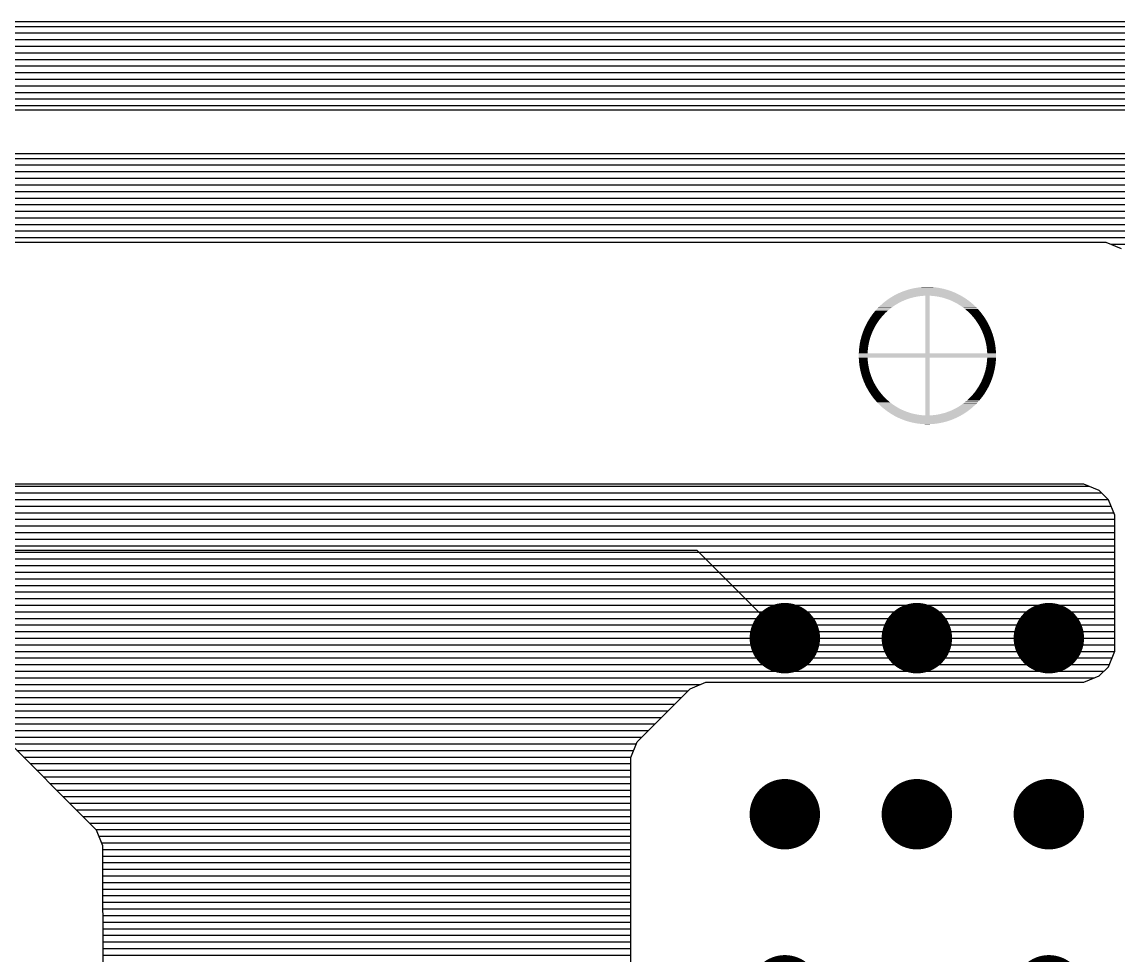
# Model space of a CAD drawing. Extents: x 295 to 953, y 10 to 290.
# Drawn here: x 592.37 to 624.01, y 188.19 to 215.11 of the extents above; entities that cross this region are included whole.
import ezdxf

# ---------------------------------------------------------------- set-up
doc = ezdxf.new("R2010")
doc.units = 0
doc.header["$LTSCALE"] = 5
doc.header["$MEASUREMENT"] = 0
doc.layers.get('0').update_dxf_attribs({"linetype": 'CONTINUOUS', "lineweight": 25})
doc.layers.add('DV-ABPB-A4_TOP', color=14, linetype='CONTINUOUS')

msp = doc.modelspace()

# ---------------------------------------------------------------- linework, layer by layer
at = {"color": 7, "const_width": 1.016}
for points in [[(613.882, 197.333, 1), (614.898, 197.333, 1)], [(617.692, 197.333, 1), (618.708, 197.333, 1)], [(621.502, 197.333, 1), (622.518, 197.333, 1)], [(613.882, 192.253, 1), (614.898, 192.253, 1)], [(617.692, 192.253, 1), (618.708, 192.253, 1)], [(621.502, 192.253, 1), (622.518, 192.253, 1)], [(613.882, 187.173, 1), (614.898, 187.173, 1)], [(621.502, 187.173, 1), (622.518, 187.173, 1)]]:
    msp.add_lwpolyline(points, format="xyb", close=True, dxfattribs=at)
at = {"color": 7}
for points in [[(617.527, 207.21), (617.532, 207.213), (618.382, 207.21), (618.441, 207.213)], [(617.532, 207.213), (617.536, 207.215), (619.477, 207.213), (619.473, 207.215)], [(617.536, 207.215), (617.586, 207.242), (619.473, 207.215), (619.423, 207.242)], [(617.586, 207.242), (617.592, 207.245), (619.423, 207.242), (619.417, 207.245)], [(617.592, 207.245), (617.643, 207.271), (619.417, 207.245), (619.366, 207.271)], [(617.643, 207.271), (617.648, 207.273), (619.366, 207.271), (619.36, 207.273)], [(617.648, 207.273), (617.701, 207.297), (619.36, 207.273), (619.308, 207.297)], [(617.701, 207.297), (617.706, 207.3), (619.308, 207.297), (619.303, 207.3)], [(617.706, 207.3), (617.759, 207.322), (619.303, 207.3), (619.25, 207.322)], [(617.759, 207.322), (617.765, 207.325), (619.25, 207.322), (619.244, 207.325)], [(617.765, 207.325), (617.818, 207.345), (619.244, 207.325), (619.191, 207.345)], [(617.818, 207.345), (617.824, 207.347), (619.191, 207.345), (619.185, 207.347)], [(617.824, 207.347), (617.878, 207.366), (619.185, 207.347), (619.131, 207.366)], [(617.878, 207.366), (617.884, 207.368), (619.131, 207.366), (619.125, 207.368)], [(617.884, 207.368), (617.939, 207.385), (619.125, 207.368), (619.071, 207.385)], [(617.939, 207.385), (617.944, 207.387), (619.071, 207.385), (619.064, 207.387)], [(617.944, 207.387), (618, 207.402), (619.064, 207.387), (619.009, 207.402)], [(618, 207.402), (618.005, 207.404), (619.009, 207.402), (619.003, 207.404)], [(618.005, 207.404), (618.061, 207.418), (619.003, 207.404), (618.948, 207.418)], [(618.061, 207.418), (618.067, 207.419), (618.948, 207.418), (618.942, 207.419)], [(618.067, 207.419), (618.124, 207.431), (618.942, 207.419), (618.886, 207.431)], [(618.124, 207.431), (618.129, 207.432), (618.886, 207.431), (618.879, 207.432)], [(618.129, 207.432), (618.186, 207.442), (618.879, 207.432), (618.823, 207.442)], [(618.186, 207.442), (618.192, 207.443), (618.823, 207.442), (618.817, 207.443)], [(618.192, 207.443), (618.249, 207.451), (618.817, 207.443), (618.761, 207.451)], [(618.249, 207.451), (618.254, 207.452), (618.761, 207.451), (618.754, 207.452)], [(618.254, 207.452), (618.312, 207.458), (618.754, 207.452), (618.698, 207.458)], [(618.312, 207.458), (618.317, 207.459), (618.698, 207.458), (618.69, 207.459)], [(618.317, 207.459), (618.376, 207.464), (618.69, 207.459), (618.634, 207.464)], [(618.376, 207.464), (618.381, 207.464), (618.634, 207.464), (618.626, 207.464)], [(618.381, 207.464), (618.44, 207.467), (618.626, 207.464), (618.571, 207.467)], [(618.44, 207.467), (618.444, 207.467), (618.571, 207.467), (618.56, 207.467)], [(618.441, 205.55), (618.441, 207.213), (618.568, 205.55), (618.568, 207.213)], [(618.444, 207.467), (618.508, 207.468), (618.56, 207.467), (618.508, 207.468)], [(618.584, 207.212), (618.568, 207.213), (619.478, 207.212), (619.477, 207.213)], [(617.109, 206.893), (617.129, 206.913), (617.501, 206.893), (617.531, 206.913)], [(617.129, 206.913), (617.143, 206.926), (617.531, 206.913), (617.55, 206.926)], [(617.143, 206.926), (617.176, 206.956), (617.55, 206.926), (617.597, 206.956)], [(617.176, 206.956), (617.178, 206.958), (617.597, 206.956), (617.6, 206.958)], [(617.178, 206.958), (617.212, 206.988), (617.6, 206.958), (617.651, 206.988)], [(617.212, 206.988), (617.224, 206.998), (617.651, 206.988), (617.669, 206.998)], [(617.224, 206.998), (617.246, 207.017), (617.669, 206.998), (617.703, 207.017)], [(617.246, 207.017), (617.273, 207.038), (617.703, 207.017), (617.746, 207.038)], [(617.273, 207.038), (617.279, 207.043), (617.746, 207.038), (617.756, 207.043)], [(617.279, 207.043), (617.311, 207.068), (617.756, 207.043), (617.81, 207.068)], [(617.311, 207.068), (617.323, 207.077), (617.81, 207.068), (617.831, 207.077)], [(617.323, 207.077), (617.342, 207.091), (617.831, 207.077), (617.864, 207.091)], [(617.342, 207.091), (617.371, 207.112), (617.864, 207.091), (617.92, 207.112)], [(617.371, 207.112), (617.374, 207.114), (617.92, 207.112), (617.926, 207.114)], [(617.374, 207.114), (617.4, 207.131), (617.926, 207.114), (617.976, 207.131)], [(617.4, 207.131), (617.425, 207.148), (617.976, 207.131), (618.032, 207.148)], [(617.425, 207.148), (617.427, 207.149), (618.032, 207.148), (618.037, 207.149)], [(617.427, 207.149), (617.449, 207.163), (618.037, 207.149), (618.09, 207.163)], [(617.449, 207.163), (617.471, 207.177), (618.09, 207.163), (618.147, 207.177)], [(617.471, 207.177), (617.481, 207.183), (618.147, 207.177), (618.181, 207.183)], [(617.481, 207.183), (617.489, 207.188), (618.181, 207.183), (618.206, 207.188)], [(617.489, 207.188), (617.505, 207.197), (618.206, 207.188), (618.264, 207.197)], [(617.505, 207.197), (617.518, 207.204), (618.264, 207.197), (618.323, 207.204)], [(617.518, 207.204), (617.527, 207.21), (618.323, 207.204), (618.382, 207.21)], [(618.607, 207.211), (618.584, 207.212), (619.48, 207.211), (619.478, 207.212)], [(618.666, 207.206), (618.607, 207.211), (619.488, 207.206), (619.48, 207.211)], [(618.724, 207.2), (618.666, 207.206), (619.499, 207.2), (619.488, 207.206)], [(618.783, 207.191), (618.724, 207.2), (619.514, 207.191), (619.499, 207.2)], [(618.841, 207.181), (618.783, 207.191), (619.532, 207.181), (619.514, 207.191)], [(618.845, 207.18), (618.841, 207.181), (619.533, 207.18), (619.532, 207.181)], [(618.899, 207.168), (618.845, 207.18), (619.552, 207.168), (619.533, 207.18)], [(618.957, 207.154), (618.899, 207.168), (619.575, 207.154), (619.552, 207.168)], [(618.983, 207.146), (618.957, 207.154), (619.587, 207.146), (619.575, 207.154)], [(619.014, 207.137), (618.983, 207.146), (619.6, 207.137), (619.587, 207.146)], [(619.07, 207.119), (619.014, 207.137), (619.627, 207.119), (619.6, 207.137)], [(619.092, 207.111), (619.07, 207.119), (619.639, 207.111), (619.627, 207.119)], [(619.126, 207.098), (619.092, 207.111), (619.656, 207.098), (619.639, 207.111)], [(619.18, 207.076), (619.126, 207.098), (619.687, 207.076), (619.656, 207.098)], [(619.187, 207.073), (619.18, 207.076), (619.691, 207.073), (619.687, 207.076)], [(619.235, 207.052), (619.187, 207.073), (619.719, 207.052), (619.691, 207.073)], [(619.27, 207.035), (619.235, 207.052), (619.741, 207.035), (619.719, 207.052)], [(619.288, 207.026), (619.27, 207.035), (619.751, 207.026), (619.741, 207.035)], [(619.34, 206.998), (619.288, 207.026), (619.785, 206.998), (619.751, 207.026)], [(619.347, 206.994), (619.34, 206.998), (619.79, 206.994), (619.785, 206.998)], [(619.392, 206.969), (619.347, 206.994), (619.819, 206.969), (619.79, 206.994)], [(619.418, 206.952), (619.392, 206.969), (619.838, 206.952), (619.819, 206.969)], [(619.442, 206.937), (619.418, 206.952), (619.853, 206.937), (619.838, 206.952)], [(619.484, 206.909), (619.442, 206.937), (619.884, 206.909), (619.853, 206.937)], [(619.491, 206.904), (619.484, 206.909), (619.888, 206.904), (619.884, 206.909)], [(619.539, 206.87), (619.491, 206.904), (619.923, 206.87), (619.888, 206.904)], [(616.847, 206.572), (616.875, 206.614), (617.161, 206.572), (617.196, 206.614)], [(616.875, 206.614), (616.882, 206.624), (617.196, 206.614), (617.205, 206.624)], [(616.882, 206.624), (616.907, 206.658), (617.205, 206.624), (617.235, 206.658)], [(616.907, 206.658), (616.92, 206.676), (617.235, 206.658), (617.252, 206.676)], [(616.92, 206.676), (616.939, 206.701), (617.252, 206.676), (617.276, 206.701)], [(616.939, 206.701), (616.958, 206.726), (617.276, 206.701), (617.301, 206.726)], [(616.958, 206.726), (616.972, 206.742), (617.301, 206.726), (617.318, 206.742)], [(616.972, 206.742), (616.999, 206.775), (617.318, 206.742), (617.354, 206.775)], [(616.999, 206.775), (617.006, 206.782), (617.354, 206.775), (617.362, 206.782)], [(617.006, 206.782), (617.04, 206.82), (617.362, 206.782), (617.407, 206.82)], [(617.04, 206.82), (617.041, 206.822), (617.407, 206.82), (617.409, 206.822)], [(617.041, 206.822), (617.074, 206.857), (617.409, 206.822), (617.453, 206.857)], [(617.074, 206.857), (617.084, 206.868), (617.453, 206.857), (617.468, 206.868)], [(617.084, 206.868), (617.109, 206.893), (617.468, 206.868), (617.501, 206.893)], [(619.547, 206.864), (619.539, 206.87), (619.929, 206.864), (619.923, 206.87)], [(619.586, 206.833), (619.547, 206.864), (619.957, 206.833), (619.929, 206.864)], [(619.605, 206.818), (619.586, 206.833), (619.972, 206.818), (619.957, 206.833)], [(619.631, 206.796), (619.605, 206.818), (619.991, 206.796), (619.972, 206.818)], [(619.66, 206.77), (619.631, 206.796), (620.014, 206.77), (619.991, 206.796)], [(619.676, 206.756), (619.66, 206.77), (620.025, 206.756), (620.014, 206.77)], [(619.713, 206.721), (619.676, 206.756), (620.054, 206.721), (620.025, 206.756)], [(619.718, 206.715), (619.713, 206.721), (620.059, 206.715), (620.054, 206.721)], [(619.76, 206.673), (619.718, 206.715), (620.091, 206.673), (620.059, 206.715)], [(619.762, 206.671), (619.76, 206.673), (620.093, 206.671), (620.091, 206.673)], [(619.8, 206.629), (619.762, 206.671), (620.123, 206.629), (620.093, 206.671)], [(619.808, 206.619), (619.8, 206.629), (620.13, 206.619), (620.123, 206.629)], [(619.838, 206.584), (619.808, 206.619), (620.154, 206.584), (620.13, 206.619)], [(619.852, 206.567), (619.838, 206.584), (620.166, 206.567), (620.154, 206.584)], [(616.67, 206.235), (616.685, 206.27), (616.948, 206.235), (616.965, 206.27)], [(616.685, 206.27), (616.695, 206.293), (616.965, 206.27), (616.978, 206.293)], [(616.695, 206.293), (616.708, 206.322), (616.978, 206.293), (616.993, 206.322)], [(616.708, 206.322), (616.722, 206.351), (616.993, 206.322), (617.009, 206.351)], [(616.722, 206.351), (616.733, 206.374), (617.009, 206.351), (617.022, 206.374)], [(616.733, 206.374), (616.75, 206.408), (617.022, 206.374), (617.044, 206.408)], [(616.75, 206.408), (616.759, 206.424), (617.044, 206.408), (617.054, 206.424)], [(616.759, 206.424), (616.781, 206.463), (617.054, 206.424), (617.08, 206.463)], [(616.781, 206.463), (616.787, 206.473), (617.08, 206.463), (617.087, 206.473)], [(616.787, 206.473), (616.813, 206.518), (617.087, 206.473), (617.119, 206.518)], [(616.813, 206.518), (616.815, 206.521), (617.119, 206.518), (617.121, 206.521)], [(616.815, 206.521), (616.845, 206.568), (617.121, 206.521), (617.158, 206.568)], [(616.845, 206.568), (616.847, 206.572), (617.158, 206.568), (617.161, 206.572)], [(619.875, 206.538), (619.852, 206.567), (620.184, 206.538), (620.166, 206.567)], [(619.894, 206.513), (619.875, 206.538), (620.199, 206.513), (620.184, 206.538)], [(619.91, 206.49), (619.894, 206.513), (620.213, 206.49), (620.199, 206.513)], [(619.932, 206.458), (619.91, 206.49), (620.231, 206.458), (620.213, 206.49)], [(619.944, 206.441), (619.932, 206.458), (620.24, 206.441), (620.231, 206.458)], [(619.969, 206.402), (619.944, 206.441), (620.261, 206.402), (620.24, 206.441)], [(619.976, 206.391), (619.969, 206.402), (620.267, 206.391), (620.261, 206.402)], [(620.003, 206.346), (619.976, 206.391), (620.29, 206.346), (620.267, 206.391)], [(620.006, 206.34), (620.003, 206.346), (620.292, 206.34), (620.29, 206.346)], [(620.034, 206.288), (620.006, 206.34), (620.316, 206.288), (620.292, 206.34)], [(620.061, 206.235), (620.035, 206.288), (620.339, 206.235), (620.316, 206.288)], [(616.576, 205.939), (616.59, 205.995), (616.838, 205.939), (616.854, 205.995)], [(616.59, 205.996), (616.606, 206.052), (616.854, 205.996), (616.872, 206.052)], [(616.59, 205.995), (616.59, 205.996), (616.854, 205.995), (616.854, 205.996)], [(616.606, 206.052), (616.607, 206.056), (616.872, 206.052), (616.874, 206.056)], [(616.607, 206.056), (616.623, 206.108), (616.874, 206.056), (616.893, 206.108)], [(616.623, 206.108), (616.626, 206.116), (616.893, 206.108), (616.896, 206.116)], [(616.626, 206.116), (616.642, 206.163), (616.896, 206.116), (616.915, 206.163)], [(616.642, 206.163), (616.647, 206.176), (616.915, 206.163), (616.921, 206.176)], [(616.647, 206.176), (616.663, 206.217), (616.921, 206.176), (616.939, 206.217)], [(616.663, 206.217), (616.67, 206.235), (616.939, 206.217), (616.948, 206.235)], [(620.064, 206.229), (620.061, 206.235), (620.341, 206.229), (620.339, 206.235)], [(620.086, 206.182), (620.064, 206.229), (620.36, 206.182), (620.341, 206.229)], [(620.09, 206.17), (620.086, 206.182), (620.364, 206.17), (620.36, 206.182)], [(620.109, 206.127), (620.09, 206.17), (620.379, 206.127), (620.364, 206.17)], [(620.115, 206.11), (620.109, 206.127), (620.385, 206.11), (620.379, 206.127)], [(620.13, 206.072), (620.115, 206.11), (620.397, 206.072), (620.385, 206.11)], [(620.137, 206.05), (620.13, 206.072), (620.404, 206.05), (620.397, 206.072)], [(620.149, 206.016), (620.137, 206.05), (620.414, 206.016), (620.404, 206.05)], [(620.157, 205.989), (620.149, 206.016), (620.421, 205.989), (620.414, 206.016)], [(620.166, 205.959), (620.157, 205.989), (620.428, 205.959), (620.421, 205.989)], [(620.174, 205.927), (620.166, 205.959), (620.436, 205.927), (620.428, 205.959)], [(616.528, 205.62), (616.53, 205.648), (616.783, 205.62), (616.785, 205.648)], [(616.53, 205.648), (616.533, 205.683), (616.785, 205.648), (616.789, 205.683)], [(616.533, 205.683), (616.536, 205.707), (616.789, 205.683), (616.791, 205.707)], [(616.536, 205.707), (616.54, 205.746), (616.791, 205.707), (616.797, 205.746)], [(616.54, 205.746), (616.543, 205.765), (616.797, 205.746), (616.8, 205.765)], [(616.543, 205.765), (616.55, 205.809), (616.8, 205.765), (616.808, 205.809)], [(616.55, 205.809), (616.552, 205.824), (616.808, 205.809), (616.81, 205.824)], [(616.552, 205.824), (616.561, 205.871), (616.81, 205.824), (616.821, 205.871)], [(616.561, 205.871), (616.563, 205.882), (616.821, 205.871), (616.823, 205.882)], [(616.563, 205.882), (616.574, 205.933), (616.823, 205.882), (616.836, 205.933)], [(616.574, 205.933), (616.576, 205.939), (616.836, 205.933), (616.838, 205.939)], [(620.181, 205.902), (620.174, 205.927), (620.442, 205.902), (620.436, 205.927)], [(620.19, 205.865), (620.181, 205.902), (620.449, 205.865), (620.442, 205.902)], [(620.194, 205.844), (620.19, 205.865), (620.453, 205.844), (620.449, 205.865)], [(620.202, 205.803), (620.194, 205.844), (620.46, 205.803), (620.453, 205.844)], [(620.206, 205.786), (620.202, 205.803), (620.463, 205.786), (620.46, 205.803)], [(620.213, 205.74), (620.206, 205.786), (620.469, 205.74), (620.463, 205.786)], [(620.215, 205.727), (620.213, 205.74), (620.471, 205.727), (620.469, 205.74)], [(620.221, 205.677), (620.215, 205.727), (620.477, 205.677), (620.471, 205.727)], [(620.222, 205.668), (620.221, 205.677), (620.477, 205.668), (620.477, 205.677)], [(620.227, 205.614), (620.222, 205.668), (620.482, 205.614), (620.477, 205.668)], [(616.523, 205.487), (616.524, 205.55), (620.486, 205.487), (620.485, 205.55)], [(616.524, 205.423), (616.523, 205.487), (620.485, 205.423), (620.486, 205.487)], [(616.524, 205.55), (616.525, 205.556), (616.778, 205.55), (616.779, 205.556)], [(616.527, 205.364), (616.524, 205.423), (616.782, 205.364), (616.778, 205.423)], [(616.525, 205.556), (616.526, 205.589), (616.779, 205.556), (616.78, 205.589)], [(616.526, 205.589), (616.528, 205.62), (616.78, 205.589), (616.783, 205.62)], [(616.527, 205.36), (616.527, 205.364), (616.782, 205.36), (616.782, 205.364)], [(616.532, 205.305), (616.527, 205.36), (616.787, 205.305), (616.782, 205.36)], [(618.441, 203.761), (618.441, 205.423), (618.568, 203.761), (618.568, 205.423)], [(620.22, 205.291), (620.224, 205.326), (620.476, 205.291), (620.479, 205.326)], [(620.224, 205.326), (620.226, 205.354), (620.479, 205.326), (620.481, 205.354)], [(620.226, 205.354), (620.229, 205.385), (620.481, 205.354), (620.483, 205.385)], [(620.227, 205.609), (620.227, 205.614), (620.482, 205.609), (620.482, 205.614)], [(620.231, 205.55), (620.227, 205.609), (620.485, 205.55), (620.482, 205.609)], [(620.229, 205.385), (620.23, 205.417), (620.483, 205.385), (620.484, 205.417)], [(620.23, 205.417), (620.231, 205.423), (620.484, 205.417), (620.485, 205.423)], [(616.532, 205.297), (616.532, 205.305), (616.788, 205.297), (616.787, 205.305)], [(616.538, 205.246), (616.532, 205.297), (616.794, 205.246), (616.788, 205.297)], [(616.54, 205.234), (616.538, 205.246), (616.796, 205.234), (616.794, 205.246)], [(616.546, 205.188), (616.54, 205.234), (616.803, 205.188), (616.796, 205.234)], [(616.549, 205.171), (616.546, 205.188), (616.807, 205.171), (616.803, 205.188)], [(616.556, 205.13), (616.549, 205.171), (616.815, 205.13), (616.807, 205.171)], [(616.56, 205.108), (616.556, 205.13), (616.819, 205.108), (616.815, 205.13)], [(616.567, 205.072), (616.56, 205.108), (616.828, 205.072), (616.819, 205.108)], [(616.573, 205.046), (616.567, 205.072), (616.835, 205.046), (616.828, 205.072)], [(616.581, 205.015), (616.573, 205.046), (616.843, 205.015), (616.835, 205.046)], [(616.588, 204.985), (616.581, 205.015), (616.852, 204.985), (616.843, 205.015)], [(620.155, 204.979), (620.171, 205.034), (620.419, 204.979), (620.433, 205.034)], [(620.171, 205.034), (620.173, 205.04), (620.433, 205.034), (620.435, 205.04)], [(620.173, 205.04), (620.186, 205.092), (620.435, 205.04), (620.446, 205.092)], [(620.186, 205.092), (620.188, 205.102), (620.446, 205.092), (620.448, 205.102)], [(620.188, 205.102), (620.199, 205.15), (620.448, 205.102), (620.457, 205.15)], [(620.199, 205.15), (620.201, 205.165), (620.457, 205.15), (620.459, 205.165)], [(620.201, 205.165), (620.209, 205.208), (620.459, 205.165), (620.466, 205.208)], [(620.209, 205.208), (620.212, 205.228), (620.466, 205.208), (620.469, 205.228)], [(620.212, 205.228), (620.218, 205.267), (620.469, 205.228), (620.473, 205.267)], [(620.218, 205.267), (620.22, 205.291), (620.473, 205.267), (620.476, 205.291)], [(616.595, 204.958), (616.588, 204.985), (616.86, 204.958), (616.852, 204.985)], [(616.605, 204.924), (616.595, 204.958), (616.872, 204.924), (616.86, 204.958)], [(616.612, 204.902), (616.605, 204.924), (616.879, 204.902), (616.872, 204.924)], [(616.624, 204.863), (616.612, 204.902), (616.894, 204.863), (616.879, 204.902)], [(616.63, 204.846), (616.624, 204.863), (616.9, 204.846), (616.894, 204.863)], [(616.645, 204.803), (616.63, 204.846), (616.919, 204.803), (616.9, 204.846)], [(616.649, 204.792), (616.645, 204.803), (616.923, 204.792), (616.919, 204.803)], [(616.668, 204.744), (616.649, 204.792), (616.945, 204.744), (616.923, 204.792)], [(616.67, 204.738), (616.668, 204.744), (616.948, 204.738), (616.945, 204.744)], [(616.693, 204.685), (616.67, 204.738), (616.974, 204.685), (616.948, 204.738)], [(616.717, 204.633), (616.693, 204.685), (617.003, 204.633), (616.975, 204.685)], [(616.693, 204.685), (616.693, 204.685), (616.975, 204.685), (616.974, 204.685)], [(620.031, 204.68), (620.044, 204.703), (620.314, 204.68), (620.324, 204.703)], [(620.044, 204.703), (620.061, 204.738), (620.324, 204.703), (620.339, 204.738)], [(620.061, 204.738), (620.07, 204.757), (620.339, 204.738), (620.346, 204.757)], [(620.07, 204.757), (620.088, 204.797), (620.346, 204.757), (620.362, 204.797)], [(620.088, 204.797), (620.094, 204.811), (620.362, 204.797), (620.367, 204.811)], [(620.094, 204.811), (620.113, 204.857), (620.367, 204.811), (620.383, 204.857)], [(620.113, 204.857), (620.116, 204.866), (620.383, 204.857), (620.386, 204.866)], [(620.116, 204.866), (620.135, 204.918), (620.386, 204.866), (620.402, 204.918)], [(620.135, 204.918), (620.137, 204.921), (620.402, 204.918), (620.403, 204.921)], [(620.137, 204.921), (620.155, 204.978), (620.403, 204.921), (620.419, 204.978)], [(620.155, 204.978), (620.155, 204.979), (620.419, 204.978), (620.419, 204.979)], [(616.719, 204.628), (616.717, 204.633), (617.006, 204.628), (617.003, 204.633)], [(616.742, 204.582), (616.719, 204.628), (617.033, 204.582), (617.006, 204.628)], [(616.748, 204.571), (616.742, 204.582), (617.04, 204.571), (617.033, 204.582)], [(616.769, 204.532), (616.748, 204.571), (617.065, 204.532), (617.04, 204.571)], [(616.778, 204.515), (616.769, 204.532), (617.077, 204.515), (617.065, 204.532)], [(616.796, 204.483), (616.778, 204.515), (617.099, 204.483), (617.077, 204.515)], [(616.81, 204.461), (616.796, 204.483), (617.115, 204.461), (617.099, 204.483)], [(616.825, 204.436), (616.81, 204.461), (617.134, 204.436), (617.115, 204.461)], [(616.843, 204.407), (616.825, 204.436), (617.157, 204.407), (617.134, 204.436)], [(616.855, 204.389), (616.843, 204.407), (617.171, 204.389), (617.157, 204.407)], [(616.879, 204.354), (616.855, 204.389), (617.201, 204.354), (617.171, 204.389)], [(619.813, 204.36), (619.848, 204.402), (620.134, 204.36), (620.162, 204.402)], [(619.848, 204.402), (619.851, 204.405), (620.162, 204.402), (620.164, 204.405)], [(619.851, 204.405), (619.888, 204.452), (620.164, 204.405), (620.194, 204.452)], [(619.888, 204.452), (619.89, 204.455), (620.194, 204.452), (620.196, 204.455)], [(619.89, 204.455), (619.922, 204.5), (620.196, 204.455), (620.222, 204.5)], [(619.922, 204.5), (619.929, 204.51), (620.222, 204.5), (620.228, 204.51)], [(619.929, 204.51), (619.955, 204.549), (620.228, 204.51), (620.25, 204.549)], [(619.955, 204.549), (619.965, 204.566), (620.25, 204.549), (620.259, 204.566)], [(619.965, 204.566), (619.987, 204.6), (620.259, 204.566), (620.276, 204.6)], [(619.987, 204.6), (620, 204.622), (620.276, 204.6), (620.287, 204.622)], [(620, 204.622), (620.016, 204.651), (620.287, 204.622), (620.301, 204.651)], [(620.016, 204.651), (620.031, 204.68), (620.301, 204.651), (620.314, 204.68)], [(616.886, 204.344), (616.879, 204.354), (617.209, 204.344), (617.201, 204.354)], [(616.916, 204.303), (616.886, 204.344), (617.247, 204.303), (617.209, 204.344)], [(616.918, 204.3), (616.916, 204.303), (617.249, 204.3), (617.247, 204.303)], [(616.95, 204.258), (616.918, 204.3), (617.291, 204.258), (617.249, 204.3)], [(616.955, 204.252), (616.95, 204.258), (617.296, 204.252), (617.291, 204.258)], [(616.984, 204.217), (616.955, 204.252), (617.333, 204.217), (617.296, 204.252)], [(616.995, 204.203), (616.984, 204.217), (617.349, 204.203), (617.333, 204.217)], [(617.018, 204.178), (616.995, 204.203), (617.378, 204.178), (617.349, 204.203)], [(617.037, 204.156), (617.018, 204.178), (617.404, 204.156), (617.378, 204.178)], [(617.052, 204.14), (617.037, 204.156), (617.423, 204.14), (617.404, 204.156)], [(617.08, 204.109), (617.052, 204.14), (617.462, 204.109), (617.423, 204.14)], [(617.086, 204.104), (617.08, 204.109), (617.47, 204.104), (617.462, 204.109)], [(617.121, 204.069), (617.086, 204.104), (617.518, 204.069), (617.47, 204.104)], [(617.125, 204.065), (617.121, 204.069), (617.525, 204.065), (617.518, 204.069)], [(617.156, 204.036), (617.125, 204.065), (617.567, 204.036), (617.525, 204.065)], [(619.459, 204.047), (619.478, 204.06), (619.865, 204.047), (619.88, 204.06)], [(619.478, 204.06), (619.508, 204.081), (619.88, 204.06), (619.9, 204.081)], [(619.508, 204.081), (619.541, 204.105), (619.9, 204.081), (619.925, 204.105)], [(619.541, 204.105), (619.556, 204.116), (619.925, 204.105), (619.935, 204.116)], [(619.556, 204.116), (619.6, 204.151), (619.935, 204.116), (619.968, 204.151)], [(619.6, 204.151), (619.602, 204.153), (619.968, 204.151), (619.969, 204.153)], [(619.602, 204.153), (619.647, 204.191), (619.969, 204.153), (620.003, 204.191)], [(619.647, 204.191), (619.655, 204.199), (620.003, 204.191), (620.01, 204.199)], [(619.655, 204.199), (619.691, 204.231), (620.01, 204.199), (620.037, 204.231)], [(619.691, 204.231), (619.708, 204.248), (620.037, 204.231), (620.05, 204.248)], [(619.708, 204.248), (619.733, 204.273), (620.05, 204.248), (620.07, 204.273)], [(619.733, 204.273), (619.757, 204.298), (620.07, 204.273), (620.089, 204.298)], [(619.757, 204.298), (619.774, 204.316), (620.089, 204.298), (620.102, 204.316)], [(619.774, 204.316), (619.804, 204.349), (620.102, 204.316), (620.127, 204.349)], [(619.804, 204.349), (619.813, 204.36), (620.127, 204.349), (620.134, 204.36)], [(617.171, 204.021), (617.156, 204.036), (617.591, 204.021), (617.567, 204.036)], [(617.19, 204.005), (617.171, 204.021), (617.617, 204.005), (617.591, 204.021)], [(617.219, 203.979), (617.19, 204.005), (617.662, 203.979), (617.617, 204.005)], [(617.224, 203.975), (617.219, 203.979), (617.669, 203.975), (617.662, 203.979)], [(617.258, 203.947), (617.224, 203.975), (617.721, 203.947), (617.669, 203.975)], [(617.268, 203.939), (617.258, 203.947), (617.739, 203.939), (617.721, 203.947)], [(617.29, 203.921), (617.268, 203.939), (617.774, 203.921), (617.739, 203.939)], [(617.318, 203.9), (617.29, 203.921), (617.822, 203.9), (617.774, 203.921)], [(617.322, 203.897), (617.318, 203.9), (617.829, 203.897), (617.822, 203.9)], [(617.353, 203.875), (617.322, 203.897), (617.883, 203.875), (617.829, 203.897)], [(617.37, 203.863), (617.353, 203.875), (617.917, 203.863), (617.883, 203.875)], [(617.382, 203.855), (617.37, 203.863), (617.939, 203.855), (617.917, 203.863)], [(617.409, 203.836), (617.382, 203.855), (617.995, 203.836), (617.939, 203.855)], [(617.422, 203.827), (617.409, 203.836), (618.026, 203.827), (617.995, 203.836)], [(617.434, 203.82), (617.422, 203.827), (618.052, 203.82), (618.026, 203.827)], [(617.457, 203.805), (617.434, 203.82), (618.11, 203.805), (618.052, 203.82)], [(617.476, 203.794), (617.457, 203.805), (618.164, 203.794), (618.11, 203.805)], [(617.477, 203.793), (617.476, 203.794), (618.168, 203.793), (618.164, 203.794)], [(617.495, 203.782), (617.477, 203.793), (618.226, 203.782), (618.168, 203.793)], [(617.51, 203.774), (617.495, 203.782), (618.285, 203.774), (618.226, 203.782)], [(617.521, 203.767), (617.51, 203.774), (618.343, 203.767), (618.285, 203.774)], [(617.529, 203.763), (617.521, 203.767), (618.402, 203.763), (618.343, 203.767)], [(617.531, 203.761), (617.529, 203.763), (618.425, 203.761), (618.402, 203.763)], [(617.532, 203.761), (617.531, 203.761), (618.441, 203.761), (618.425, 203.761)], [(617.536, 203.758), (617.532, 203.761), (619.473, 203.758), (619.477, 203.761)], [(617.586, 203.731), (617.536, 203.758), (619.423, 203.731), (619.473, 203.758)], [(618.568, 203.761), (618.627, 203.764), (619.477, 203.761), (619.482, 203.764)], [(618.627, 203.764), (618.686, 203.769), (619.482, 203.764), (619.491, 203.769)], [(618.686, 203.769), (618.745, 203.776), (619.491, 203.769), (619.504, 203.776)], [(618.745, 203.776), (618.803, 203.786), (619.504, 203.776), (619.52, 203.786)], [(618.803, 203.786), (618.828, 203.79), (619.52, 203.786), (619.528, 203.79)], [(618.828, 203.79), (618.862, 203.797), (619.528, 203.79), (619.538, 203.797)], [(618.862, 203.797), (618.919, 203.81), (619.538, 203.797), (619.56, 203.81)], [(618.919, 203.81), (618.972, 203.824), (619.56, 203.81), (619.582, 203.824)], [(618.972, 203.824), (618.977, 203.825), (619.582, 203.824), (619.584, 203.825)], [(618.977, 203.825), (619.033, 203.842), (619.584, 203.825), (619.609, 203.842)], [(619.033, 203.842), (619.083, 203.859), (619.609, 203.842), (619.635, 203.859)], [(619.083, 203.859), (619.089, 203.862), (619.635, 203.859), (619.638, 203.862)], [(619.089, 203.862), (619.145, 203.883), (619.638, 203.862), (619.667, 203.883)], [(619.145, 203.883), (619.178, 203.896), (619.667, 203.883), (619.686, 203.896)], [(619.178, 203.896), (619.199, 203.905), (619.686, 203.896), (619.698, 203.905)], [(619.199, 203.905), (619.253, 203.93), (619.698, 203.905), (619.73, 203.93)], [(619.253, 203.93), (619.263, 203.935), (619.73, 203.93), (619.736, 203.935)], [(619.263, 203.935), (619.306, 203.957), (619.736, 203.935), (619.763, 203.957)], [(619.306, 203.957), (619.34, 203.975), (619.763, 203.957), (619.785, 203.975)], [(619.34, 203.975), (619.358, 203.985), (619.785, 203.975), (619.797, 203.985)], [(619.358, 203.985), (619.409, 204.015), (619.797, 203.985), (619.831, 204.015)], [(619.409, 204.015), (619.412, 204.017), (619.831, 204.015), (619.833, 204.017)], [(619.412, 204.017), (619.459, 204.047), (619.833, 204.017), (619.865, 204.047)], [(617.592, 203.728), (617.586, 203.731), (619.417, 203.728), (619.423, 203.731)], [(617.643, 203.703), (617.592, 203.728), (619.366, 203.703), (619.417, 203.728)], [(617.649, 203.7), (617.643, 203.703), (619.361, 203.7), (619.366, 203.703)], [(617.701, 203.676), (617.649, 203.7), (619.308, 203.676), (619.361, 203.7)], [(617.706, 203.674), (617.701, 203.676), (619.303, 203.674), (619.308, 203.676)], [(617.759, 203.651), (617.706, 203.674), (619.25, 203.651), (619.303, 203.674)], [(617.765, 203.649), (617.759, 203.651), (619.244, 203.649), (619.25, 203.651)], [(617.818, 203.628), (617.765, 203.649), (619.191, 203.628), (619.244, 203.649)], [(617.824, 203.626), (617.818, 203.628), (619.185, 203.626), (619.191, 203.628)], [(617.878, 203.607), (617.824, 203.626), (619.131, 203.607), (619.185, 203.626)], [(617.884, 203.605), (617.878, 203.607), (619.125, 203.605), (619.131, 203.607)], [(617.938, 203.588), (617.884, 203.605), (619.07, 203.588), (619.125, 203.605)], [(617.945, 203.586), (617.938, 203.588), (619.065, 203.586), (619.07, 203.588)], [(618, 203.571), (617.945, 203.586), (619.009, 203.571), (619.065, 203.586)], [(618.006, 203.569), (618, 203.571), (619.004, 203.569), (619.009, 203.571)], [(618.061, 203.556), (618.006, 203.569), (618.948, 203.556), (619.004, 203.569)], [(618.067, 203.554), (618.061, 203.556), (618.942, 203.554), (618.948, 203.556)], [(618.123, 203.543), (618.067, 203.554), (618.885, 203.543), (618.942, 203.554)], [(618.13, 203.541), (618.123, 203.543), (618.88, 203.541), (618.885, 203.543)], [(618.186, 203.531), (618.13, 203.541), (618.823, 203.531), (618.88, 203.541)], [(618.192, 203.53), (618.186, 203.531), (618.817, 203.53), (618.823, 203.531)], [(618.248, 203.522), (618.192, 203.53), (618.76, 203.522), (618.817, 203.53)], [(618.255, 203.521), (618.248, 203.522), (618.755, 203.521), (618.76, 203.522)], [(618.311, 203.515), (618.255, 203.521), (618.697, 203.515), (618.755, 203.521)], [(618.319, 203.514), (618.311, 203.515), (618.692, 203.514), (618.697, 203.515)], [(618.375, 203.51), (618.319, 203.514), (618.633, 203.51), (618.692, 203.514)], [(618.382, 203.509), (618.375, 203.51), (618.628, 203.509), (618.633, 203.51)], [(618.438, 203.507), (618.382, 203.509), (618.569, 203.507), (618.628, 203.509)], [(618.449, 203.506), (618.438, 203.507), (618.565, 203.506), (618.569, 203.507)], [(618.501, 203.506), (618.449, 203.506), (618.501, 203.506), (618.565, 203.506)]]:
    msp.add_solid(points, dxfattribs=at)
at = {"layer": 'DV-ABPB-A4_TOP', "color": 7}
for p, q in [((510.521, 214.986), (651.898, 214.986)), ((651.591, 215.113), (510.829, 215.113)), ((510.059, 214.605), (652.36, 214.605)), ((510.25, 214.796), (652.17, 214.796)), ((509.678, 214.224), (652.741, 214.224)), ((509.869, 214.415), (652.551, 214.415)), ((509.488, 214.034), (652.932, 214.034)), ((509.107, 213.653), (653.094, 213.653)), ((509.297, 213.843), (653.015, 213.843)), ((508.797, 213.272), (653.122, 213.272)), ((508.916, 213.462), (653.122, 213.462)), ((508.718, 213.081), (653.122, 213.081)), ((508.662, 212.891), (653.122, 212.891)), ((508.662, 212.7), (653.122, 212.7)), ((513.051, 212.573), (648.416, 212.573)), ((524.809, 211.176), (645.548, 211.176)), ((645.241, 211.303), (525.116, 211.303)), ((524.347, 210.795), (646.01, 210.795)), ((524.537, 210.986), (645.82, 210.986)), ((523.966, 210.414), (646.391, 210.414)), ((524.156, 210.605), (646.201, 210.605)), ((523.775, 210.224), (646.582, 210.224)), ((523.394, 209.843), (646.963, 209.843)), ((523.585, 210.033), (646.772, 210.033)), ((523.084, 209.462), (647.344, 209.462)), ((523.204, 209.652), (647.153, 209.652)), ((523.006, 209.271), (647.534, 209.271)), ((522.95, 209.081), (647.725, 209.081)), ((522.95, 208.89), (647.882, 208.89)), ((558.771, 208.763), (623.651, 208.763)), ((623.651, 208.763), (624.1, 208.575)), ((623.803, 208.7), (647.961, 208.7)), ((579.211, 201.524), (623.531, 201.524)), ((579.574, 201.715), (623.168, 201.715)), ((623.016, 201.778), (579.726, 201.778)), ((623.465, 201.59), (623.016, 201.778)), ((623.727, 201.329), (623.465, 201.59)), ((579.02, 201.334), (623.722, 201.334)), ((623.912, 200.879), (623.727, 201.329)), ((578.858, 200.953), (623.884, 200.953)), ((578.936, 201.143), (623.805, 201.143)), ((578.83, 200.762), (623.912, 200.762)), ((578.83, 200.572), (623.912, 200.572)), ((623.915, 200.508), (623.912, 200.879)), ((578.83, 200.381), (623.915, 200.381)), ((623.915, 196.96), (623.915, 200.508)), ((578.83, 200.191), (623.915, 200.191)), ((578.83, 200), (623.915, 200)), ((578.83, 199.81), (623.915, 199.81)), ((585.18, 199.873), (611.85, 199.873)), ((611.85, 199.873), (614.39, 197.333)), ((578.83, 199.619), (623.915, 199.619)), ((578.858, 199.429), (623.915, 199.429)), ((578.936, 199.238), (623.915, 199.238)), ((579.02, 199.048), (623.915, 199.048)), ((579.211, 198.857), (623.915, 198.857)), ((579.574, 198.667), (623.915, 198.667)), ((587.763, 198.476), (623.915, 198.476)), ((587.905, 198.415), (594.517, 191.804)), ((588.035, 198.286), (623.915, 198.286)), ((588.225, 198.095), (623.915, 198.095)), ((588.416, 197.905), (623.915, 197.905)), ((588.606, 197.714), (623.915, 197.714)), ((588.797, 197.524), (623.915, 197.524)), ((588.987, 197.333), (623.915, 197.333)), ((589.178, 197.143), (623.915, 197.143)), ((614.39, 197.333), (618.2, 197.333)), ((618.2, 197.333), (622.01, 197.333)), ((589.368, 196.952), (623.91, 196.952)), ((623.727, 196.51), (623.915, 196.96)), ((589.559, 196.762), (623.831, 196.762)), ((589.749, 196.571), (623.752, 196.571)), ((623.465, 196.249), (623.727, 196.51)), ((589.94, 196.381), (623.595, 196.381)), ((590.13, 196.19), (623.323, 196.19)), ((623.016, 196.063), (623.465, 196.249)), ((590.321, 196), (611.959, 196)), ((610.13, 194.344), (611.662, 195.875)), ((611.662, 195.875), (612.111, 196.063)), ((612.111, 196.063), (623.016, 196.063)), ((590.511, 195.809), (611.596, 195.809)), ((590.702, 195.619), (611.405, 195.619)), ((590.892, 195.428), (611.215, 195.428)), ((591.083, 195.238), (611.024, 195.238)), ((591.273, 195.047), (610.834, 195.047)), ((591.464, 194.857), (610.643, 194.857)), ((591.654, 194.666), (610.453, 194.666)), ((591.845, 194.476), (610.262, 194.476)), ((592.035, 194.285), (610.105, 194.285)), ((609.945, 193.894), (610.13, 194.344)), ((592.226, 194.095), (610.026, 194.095)), ((592.416, 193.904), (609.947, 193.904)), ((592.607, 193.714), (609.945, 193.714)), ((609.945, 190.348), (609.945, 193.894)), ((592.797, 193.523), (609.945, 193.523)), ((592.988, 193.333), (609.945, 193.333)), ((593.178, 193.142), (609.945, 193.142)), ((593.369, 192.952), (609.945, 192.952)), ((593.559, 192.761), (609.945, 192.761)), ((593.75, 192.571), (609.945, 192.571)), ((593.94, 192.38), (609.945, 192.38)), ((594.131, 192.19), (609.945, 192.19)), ((594.321, 191.999), (609.945, 191.999)), ((594.512, 191.809), (609.945, 191.809)), ((594.517, 191.804), (594.702, 191.354)), ((594.595, 191.618), (609.945, 191.618)), ((594.674, 191.428), (609.945, 191.428)), ((594.702, 191.354), (594.705, 183.625)), ((594.702, 191.237), (609.945, 191.237)), ((594.702, 191.047), (609.945, 191.047)), ((594.702, 190.856), (609.945, 190.856)), ((594.702, 190.666), (609.945, 190.666)), ((594.702, 190.475), (609.945, 190.475)), ((594.702, 190.285), (609.945, 190.285)), ((609.945, 185.113), (609.945, 190.348)), ((594.702, 190.094), (609.945, 190.094)), ((594.702, 189.904), (609.945, 189.904)), ((594.702, 189.713), (609.945, 189.713)), ((594.702, 189.523), (609.945, 189.523)), ((594.702, 189.332), (609.945, 189.332)), ((594.702, 189.142), (609.945, 189.142)), ((594.702, 188.951), (609.945, 188.951)), ((594.702, 188.761), (609.945, 188.761)), ((594.702, 188.57), (609.945, 188.57)), ((594.702, 188.38), (609.945, 188.38)), ((594.702, 188.189), (609.945, 188.189))]:
    msp.add_line(p, q, dxfattribs=at)

doc.saveas('drawing.dxf')
